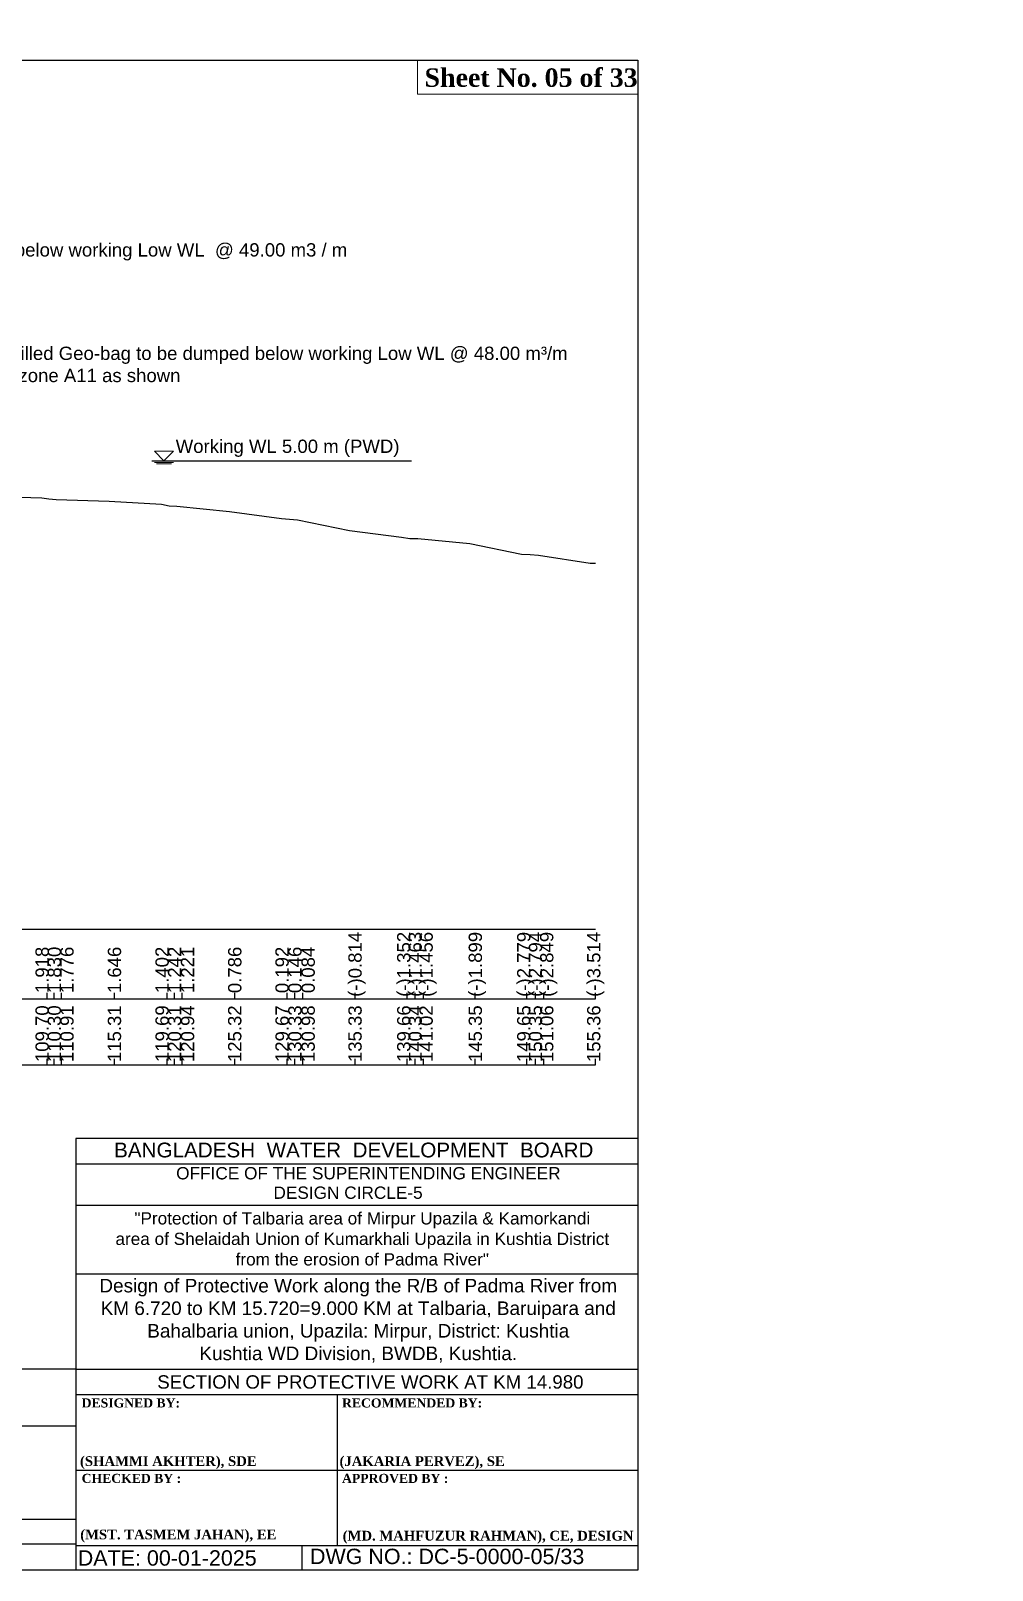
# Model space of a CAD drawing. Header units: inches. Extents: x -885 to 26362, y -28010 to 990.
# Drawn here: x -401 to -320.9, y -13364.1 to -13236 of the extents above; entities that cross this region are included whole.
import ezdxf
from ezdxf.enums import TextEntityAlignment as Align

# ---------------------------------------------------------------- set-up
doc = ezdxf.new("R2010")
doc.units = ezdxf.units.IN
doc.header["$MEASUREMENT"] = 0
doc.header["$PDMODE"] = 3
doc.linetypes.add('HIDDEN', pattern=[9.525, 6.35, -3.175])
doc.layers.add('GL', color=3, linetype='HIDDEN')
doc.layers.add('LINE', color=7, linetype='Continuous')
doc.styles.add('dim', font='isocp.shx')
doc.styles.add('Kazi_T_H', font='timesbd.ttf')
doc.styles.get("Standard").update_dxf_attribs({"font": 'arial.ttf'})
doc.dimstyles.get("Standard").update_dxf_attribs({"dimtxt": 0.18, "dimasz": 0.18, "dimexe": 0.18, "dimexo": 0.0625, "dimgap": 0.09, "dimtad": 0, "dimtih": 1, "dimtoh": 1, "dimdec": 4, "dimzin": 0, "dimdsep": 46, "dimtxsty": 'Standard', "dimcen": 0.09, "dimadec": 0, "dimazin": 0, "dimtfac": 1, "dimtdec": 4, "dimtofl": 0, "dimtmove": 0, "dimatfit": 3, "dimfxl": 1, "dimtolj": 1, "dimtzin": 0, "dimarcsym": 0})
doc.dimstyles.new('STANDARD$0', dxfattribs={"dimscale": 0, "dimtxt": 8, "dimasz": 8, "dimexe": 4, "dimexo": 0, "dimgap": 2, "dimtad": 1, "dimdec": 0, "dimzin": 0, "dimdsep": 46, "dimtxsty": 'dim', "dimblk": 'DOTSMALL', "dimcen": 1, "dimclrd": 6, "dimclre": 6, "dimclrt": 256, "dimadec": 0, "dimazin": 0, "dimtfac": 1, "dimtdec": 0, "dimtix": 1, "dimtofl": 0, "dimtmove": 1, "dimatfit": 3, "dimldrblk": 'DOTSMALL', "dimfxl": 6, "dimtolj": 1, "dimtzin": 0, "dimarcsym": 0})

# ---------------------------------------------------------------- blocks, each defined once
blk = doc.blocks.new('*D99')
at = {"color": 0, "lineweight": -2, "ltscale": 0.5, "transparency": 16777216}
for p, q in [((-476.04, -13280.14), (-476.04, -13280.66)), ((-475.63, -13280.29), (-474.25, -13280.29)), ((-473.84, -13280.14), (-473.84, -13280.66)), ((-473.84, -13280.29), (-473.43, -13280.29))]:
    blk.add_line(p, q, dxfattribs=at)
at = {"color": 0, "linetype": 'Continuous', "ltscale": 0.5, "transparency": 16777216}
for points in [[(-475.63, -13280.23), (-475.63, -13280.36), (-476.04, -13280.29)], [(-474.25, -13280.23), (-474.25, -13280.36), (-473.84, -13280.29)]]:
    blk.add_solid(points, dxfattribs=at)
at = {"layer": 'Defpoints', "color": 0, "linetype": 'ByBlock', "ltscale": 0.5, "transparency": 16777216}
for p in [(4194.63, -9456.34), (4196.13, -9456.34), (4196.13, -9456.36)]:
    blk.add_point(p, dxfattribs=at)
at = {"layer": 'Defpoints', "color": 0, "linetype": 'Continuous', "ltscale": 0.5, "transparency": 16777216}
for p in [(-476.04, -13279.6), (-473.84, -13279.63), (-473.84, -13280.29)]:
    blk.add_point(p, dxfattribs=at)
at = {"layer": 'LINE', "color": 0, "lineweight": -2, "ltscale": 0.5, "transparency": 16777216}
for p, q in [((4193.63, -9456.34), (4191.78, -9456.34)), ((4194.63, -9456.34), (4194.63, -9456.16)), ((4196.13, -9456.34), (4196.13, -9456.16)), ((4197.13, -9456.34), (4198.13, -9456.34))]:
    blk.add_line(p, q, dxfattribs=at)
at = {"layer": 'LINE', "color": 0, "linetype": 'ByBlock', "ltscale": 0.5, "transparency": 16777216}
for points in [[(4193.63, -9456.18), (4193.63, -9456.51), (4194.63, -9456.34)], [(4197.13, -9456.18), (4197.13, -9456.51), (4196.13, -9456.34)]]:
    blk.add_solid(points, dxfattribs=at)
at = {"color": 0, "linetype": 'Continuous', "lineweight": -3, "ltscale": 0.5, "transparency": 16777216, "insert": (-471.47, -13280.29), "char_height": 1, "attachment_point": 5}
blk.add_mtext('\\A1;2.00m', dxfattribs=at)
at = {"layer": 'LINE', "color": 0, "linetype": 'ByBlock', "lineweight": 20, "ltscale": 0.5, "transparency": 16777216, "insert": (4189.28, -9456.34), "char_height": 0.85, "attachment_point": 5}
blk.add_mtext('\\A1;{\\H1.412x;1.50 m}', dxfattribs=at)

msp = doc.modelspace()

# ---------------------------------------------------------------- linework, layer by layer
at = {"color": 0, "linetype": 'Continuous', "lineweight": -3, "ltscale": 0.5}
msp.add_line((-390.879443, -13271.767255), (-369.259639, -13271.767255), dxfattribs=at)
at = {"layer": 'GL'}
msp.add_lwpolyline([(-404.460609, -13274.731755), (-400.056009, -13274.848955), (-399.454709, -13274.936955), (-398.850309, -13274.991155), (-394.447809, -13275.121755), (-390.068509, -13275.365355), (-389.441909, -13275.525755), (-388.812109, -13275.545955), (-384.435109, -13275.981555), (-380.081009, -13276.575755), (-379.429209, -13276.621655), (-378.773909, -13276.683655), (-374.422309, -13277.581455), (-370.093509, -13278.119255), (-369.416409, -13278.230655), (-368.735709, -13278.223355), (-364.409509, -13278.665755), (-360.106109, -13279.546055), (-359.403609, -13279.561055), (-358.697509, -13279.616455), (-354.396709, -13280.281055), (-353.946709, -13280.290447)], dxfattribs=at)
at = {"layer": 'LINE', "color": 0, "linetype": 'ByBlock', "lineweight": 20, "ltscale": 0.5}
for p, q in [((-389.878484, -13271.767255), (-390.670484, -13270.975255)), ((-389.086484, -13270.975255), (-390.670484, -13270.975255)), ((-389.878484, -13271.767255), (-389.086484, -13270.975255)), ((-390.670484, -13271.899255), (-389.086484, -13271.899255)), ((-390.512084, -13272.031255), (-389.244884, -13272.031255))]:
    msp.add_line(p, q, dxfattribs=at)
at = {"layer": 'LINE', "color": 0, "linetype": 'ByBlock', "lineweight": -3, "ltscale": 0.5}
for p, q in [((-524.36645, -13310.767255), (-353.946709, -13310.767255)), ((-399.606009, -13316.560095), (-399.606009, -13316.060095)), ((-399.004709, -13316.560095), (-399.004709, -13316.060095)), ((-398.400309, -13316.560095), (-398.400309, -13316.060095)), ((-393.997809, -13316.560095), (-393.997809, -13316.060095)), ((-389.618509, -13316.560095), (-389.618509, -13316.060095)), ((-388.991909, -13316.560095), (-388.991909, -13316.060095)), ((-388.362109, -13316.560095), (-388.362109, -13316.060095)), ((-383.985109, -13316.560095), (-383.985109, -13316.060095)), ((-379.631009, -13316.560095), (-379.631009, -13316.060095)), ((-378.979209, -13316.560095), (-378.979209, -13316.060095)), ((-378.323909, -13316.560095), (-378.323909, -13316.060095)), ((-373.972309, -13316.560095), (-373.972309, -13316.060095)), ((-369.643509, -13316.560095), (-369.643509, -13316.060095)), ((-368.966409, -13316.560095), (-368.966409, -13316.060095)), ((-368.285709, -13316.560095), (-368.285709, -13316.060095)), ((-363.959509, -13316.560095), (-363.959509, -13316.060095)), ((-359.656109, -13316.560095), (-359.656109, -13316.060095)), ((-358.953609, -13316.560095), (-358.953609, -13316.060095)), ((-358.247509, -13316.560095), (-358.247509, -13316.060095)), ((-353.946709, -13316.560095), (-353.946709, -13316.060095)), ((-524.36645, -13316.560095), (-353.946709, -13316.560095)), ((-399.606009, -13322.060095), (-399.606009, -13321.560095)), ((-399.004709, -13322.060095), (-399.004709, -13321.560095)), ((-398.400309, -13322.060095), (-398.400309, -13321.560095)), ((-393.997809, -13322.060095), (-393.997809, -13321.560095)), ((-389.618509, -13322.060095), (-389.618509, -13321.560095)), ((-388.991909, -13322.060095), (-388.991909, -13321.560095)), ((-388.362109, -13322.060095), (-388.362109, -13321.560095)), ((-383.985109, -13322.060095), (-383.985109, -13321.560095)), ((-379.631009, -13322.060095), (-379.631009, -13321.560095)), ((-378.979209, -13322.060095), (-378.979209, -13321.560095)), ((-378.323909, -13322.060095), (-378.323909, -13321.560095)), ((-373.972309, -13322.060095), (-373.972309, -13321.560095)), ((-369.643509, -13322.060095), (-369.643509, -13321.560095)), ((-368.966409, -13322.060095), (-368.966409, -13321.560095)), ((-368.285709, -13322.060095), (-368.285709, -13321.560095)), ((-363.959509, -13322.060095), (-363.959509, -13321.560095)), ((-359.656109, -13322.060095), (-359.656109, -13321.560095)), ((-358.953609, -13322.060095), (-358.953609, -13321.560095)), ((-358.247509, -13322.060095), (-358.247509, -13321.560095)), ((-353.946709, -13322.060095), (-353.946709, -13321.560095)), ((-524.36645, -13322.060095), (-353.946709, -13322.060095)), ((-397.21524, -13328.195773), (-397.21524, -13364.141236)), ((-350.41888, -13328.195773), (-397.21524, -13328.195773)), ((-350.41888, -13330.334777), (-397.21524, -13330.334777)), ((-350.417412, -13333.783905), (-397.213773, -13333.783905)), ((-350.414071, -13339.504509), (-397.143314, -13339.504509)), ((-397.21524, -13347.387889), (-434.603071, -13347.387889)), ((-350.41888, -13347.417339), (-397.21524, -13347.417339)), ((-350.41888, -13349.535568), (-397.21524, -13349.535568)), ((-375.430863, -13362.094967), (-375.430863, -13349.535568)), ((-397.21524, -13352.159851), (-434.603071, -13352.159851)), ((-397.21524, -13355.815267), (-350.41888, -13355.815267)), ((-397.21524, -13359.906455), (-434.603071, -13359.906455)), ((-397.21524, -13361.981319), (-434.603071, -13361.981319)), ((-397.21524, -13362.094967), (-350.41888, -13362.094967)), ((-378.381285, -13364.141236), (-378.381285, -13362.094967))]:
    msp.add_line(p, q, dxfattribs=at)
at = {"layer": 'LINE', "color": 7, "lineweight": -2, "ltscale": 0.5}
msp.add_lwpolyline([(-528.227449, -13364.141236), (-528.227449, -13238.405176), (-350.41888, -13238.405176), (-350.41888, -13364.141236), (-528.227449, -13364.141236)], close=True, dxfattribs=at)
at = {"layer": 'LINE', "color": 7, "lineweight": 13, "ltscale": 0.5}
msp.add_lwpolyline([(-350.41888, -13238.405176), (-368.782756, -13238.405176), (-368.782756, -13241.231078), (-350.41888, -13241.231078)], close=True, dxfattribs=at)

# ---------------------------------------------------------------- texts
at = {"layer": 'LINE', "color": 0, "linetype": 'ByBlock', "lineweight": -3, "ltscale": 0.5}
for s, p in [('(-)0.814', (-373.972309, -13310.990278)), ('(-)1.352', (-369.91416, -13310.990278)), ('(-)1.463', (-368.966409, -13310.990278)), ('(-)1.456', (-368.053699, -13310.990278)), ('(-)1.899', (-363.959509, -13310.990278)), ('(-)2.779', (-359.92676, -13310.990278)), ('(-)2.794', (-358.953609, -13310.990278)), ('(-)2.849', (-358.015499, -13310.990278)), ('(-)3.514', (-354.101371, -13310.990278)), ('1.918', (-400.019808, -13312.225165)), ('1.830', (-399.004709, -13312.225165)), ('1.776', (-397.952029, -13312.225165)), ('1.646', (-393.997809, -13312.225165)), ('1.402', (-390.032308, -13312.225165)), ('1.242', (-388.991909, -13312.225165)), ('1.221', (-387.913829, -13312.225165)), ('0.786', (-383.985109, -13312.225165)), ('0.192', (-380.044808, -13312.225165)), ('0.146', (-378.979209, -13312.225165)), ('0.084', (-377.875629, -13312.225165)), ('109.70', (-400.019808, -13317.107118)), ('110.30', (-399.004709, -13317.107118)), ('110.91', (-397.952029, -13317.107118)), ('115.31', (-393.997809, -13317.107118)), ('119.69', (-390.032308, -13317.107118)), ('120.31', (-388.991909, -13317.107118)), ('120.94', (-387.913829, -13317.107118)), ('125.32', (-383.985109, -13317.107118)), ('129.67', (-380.044808, -13317.107118)), ('130.33', (-378.979209, -13317.107118)), ('130.98', (-377.875629, -13317.107118)), ('135.33', (-373.972309, -13317.107118)), ('139.66', (-369.91416, -13317.107118)), ('140.34', (-368.966409, -13317.107118)), ('141.02', (-368.053699, -13317.107118)), ('145.35', (-363.959509, -13317.107118)), ('149.65', (-359.92676, -13317.107118)), ('150.35', (-358.953609, -13317.107118)), ('151.06', (-358.015499, -13317.107118)), ('155.36', (-354.101371, -13317.107118))]:
    msp.add_text(s, height=1.1061994, rotation=90, dxfattribs=at).set_placement(p, align=Align.MIDDLE_RIGHT)
for s, height, p in [('BANGLADESH  WATER  DEVELOPMENT  BOARD', 1.22981919, (-374.079745, -13329.767954)), ('OFFICE OF THE SUPERINTENDING ENGINEER', 1.02574851, (-372.861181, -13331.598672)), ('DESIGN CIRCLE-5', 1.02574851, (-374.553219, -13333.218922)), ('SECTION OF PROTECTIVE WORK AT KM 14.980', 1.11221167, (-372.693268, -13349.02333))]:
    msp.add_text(s, height=height, dxfattribs=at).set_placement(p, align=Align.CENTER)
at = {"layer": 'LINE', "color": 0, "linetype": 'ByBlock', "lineweight": -3, "ltscale": 0.5, "style": 'Kazi_T_H'}
for s, p in [('DESIGNED BY:', (-396.729538, -13350.590557)), ('RECOMMENDED BY:', (-375.054081, -13350.590557)), ('CHECKED BY :', (-396.729538, -13356.870257)), ('APPROVED BY :', (-375.054081, -13356.870257))]:
    msp.add_text(s, height=0.75356393, dxfattribs=at).set_placement(p)
at = {"layer": 'LINE', "lineweight": 50, "ltscale": 0.5, "style": 'Kazi_T_H'}
for s, p in [('(SHAMMI AKHTER), SDE', (-396.868432, -13355.459248)), ('(JAKARIA PERVEZ), SE ', (-375.263906, -13355.463702)), ('(MST. TASMEM JAHAN), EE', (-396.849435, -13361.570766)), ('(MD. MAHFUZUR RAHMAN), CE, DESIGN ', (-375.000277, -13361.671589))]:
    msp.add_text(s, height=0.80931424, dxfattribs=at).set_placement(p)
at = {"layer": 'LINE', "color": 0, "linetype": 'ByBlock', "lineweight": -3, "ltscale": 0.5}
for s, p in [('DATE: 00-01-2025', (-397.052652, -13363.761305)), ('DWG NO.: DC-5-0000-05/33', (-377.721816, -13363.629669))]:
    msp.add_text(s, height=1.27891848, dxfattribs=at).set_placement(p)
at = {"layer": 'LINE', "color": 7, "lineweight": 13, "ltscale": 0.5, "insert": (-368.184872, -13239.091409), "char_height": 1.53752611, "width": 19.0072184, "attachment_point": 1}
msp.add_mtext('{\\fTimes New Roman|b1|i0|c0|p18;Sheet No. 05 of 33}', dxfattribs=at)
at = {"layer": 'LINE', "color": 0, "linetype": 'ByBlock', "lineweight": -3, "ltscale": 0.5}
for s, insert, char_height, width, attachment_point in [('Assorted C.C Blocks (including block at Key) to be dumped below working Low WL  @ 49.00 m3 / m (Excluding Void) within the limit zone A11 as shown\\P500 x 500 x 500 --------- 60 %\\P400 x 400 x 400 --------- 40 %', (-443.171572, -13253.650699), 1.106199377, 71.40279665, 1), ('250 Kg Sand Filled Geo-bag to be dumped below working Low WL @ 48.00 m³/m \\Pwithin the limit zone A11 as shown \\P ', (-412.123053, -13262.263411), 1.10619938, 60.48306885, 1), ('Working WL 5.00 m (PWD)', (-379.584511, -13270.004076), 1.10619938, 47.95016867, 2), ('\\pt3.494;"Protection of Talbaria area of Mirpur Upazila & Kamorkandi \\Parea of Shelaidah Union of Kumarkhali Upazila in Kushtia District \\Pfrom the erosion of Padma River"', (-373.367536, -13334.330474), 1.02381769, 49.79105501, 2), ('Design of Protective Work along the R/B of Padma River from \\PKM 6.720 to KM 15.720=9.000 KM at Talbaria, Baruipara and Bahalbaria union, Upazila: Mirpur, District: Kushtia\\PKushtia WD Division, BWDB, Kushtia.', (-373.704425, -13339.880281), 1.128323364, 48.90917205, 2)]:
    msp.add_mtext(s, dxfattribs=dict(at, insert=insert, char_height=char_height, width=width, attachment_point=attachment_point))

# ---------------------------------------------------------------- dimensions: what is measured, and where the dimension line sits
at = {"color": 0, "linetype": 'Continuous', "lineweight": -3, "ltscale": 0.5}
dim = msp.add_linear_dim(base=(-473.838776, -13280.294211), p1=(-476.041708, -13279.59858), p2=(-473.838776, -13279.627478), text='2.00m', dimstyle='STANDARD$0', override={"dimscale": 1, "dimtxt": 1, "dimasz": 0.4075, "dimexe": 0.364, "dimexo": 0.219, "dimgap": 0.09, "dimtad": 0, "dimdec": 2, "dimpost": 'm', "dimtxsty": 'Standard', "dimcen": 0.09, "dimclrd": 0, "dimclre": 0, "dimclrt": 0, "dimtdec": 2, "dimtix": 0, "dimtmove": 0, "dimfxl": 0.15, "dimfxlon": 1}, dxfattribs=at)
dim.commit()
dim.dimension.update_dxf_attribs({"geometry": '*D99', "text_midpoint": (-471.465424, -13280.294211), "dimtype": 160})
at = {"layer": 'LINE', "color": 0, "linetype": 'ByBlock', "lineweight": 20, "ltscale": 0.5}
dim = msp.add_linear_dim(base=(4196.12982, -9456.344223), p1=(4194.62982, -9456.344223), p2=(4196.12982, -9456.357156), text='{\\H1.412x;1.50 m}', dimstyle='Standard', override={"dimtxt": 0.85, "dimasz": 1, "dimdec": 2, "dimlfac": 1, "dimpost": 'm', "dimfxl": 0.15, "dimfxlon": 1}, dxfattribs=at)
dim.commit()
dim.dimension.update_dxf_attribs({"geometry": '*D99', "text_midpoint": (4189.275269, -9456.344223), "dimtype": 160})

doc.saveas('drawing.dxf')
